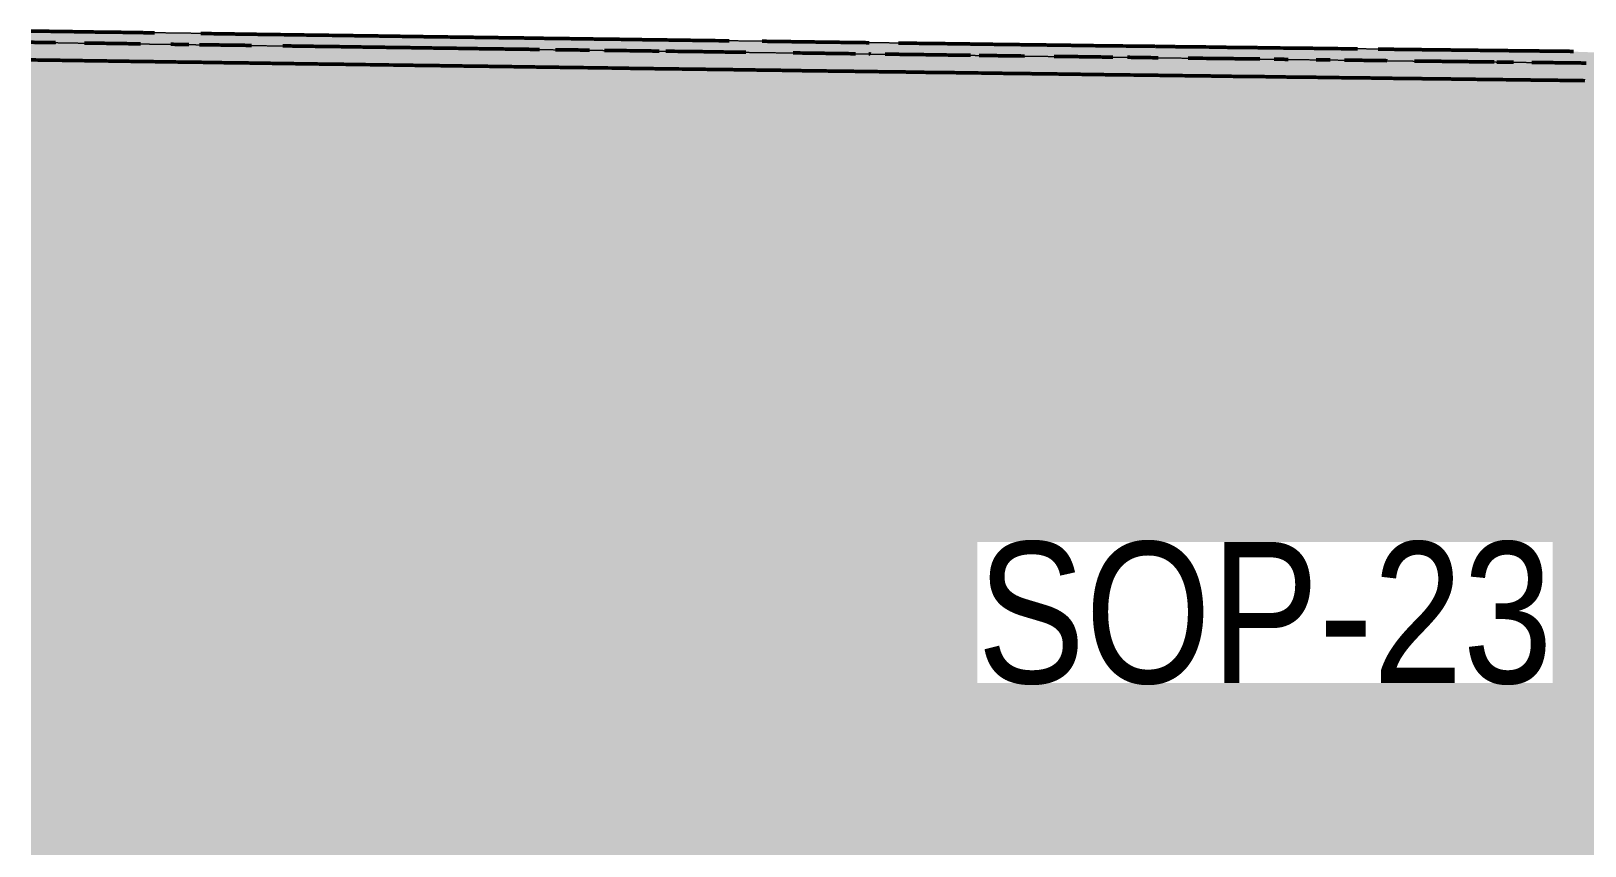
# Model space of a CAD drawing. Header units: metres. Extents: x 0 to 258, y 3 to 25.
# Drawn here: x 117.822 to 119.197, y 22.461 to 23.182 of the extents above; entities that cross this region are included whole.
import ezdxf

# ---------------------------------------------------------------- set-up
doc = ezdxf.new("R2010")
doc.units = ezdxf.units.M
doc.linetypes.add('JacobsDash', pattern=[0.0045, 0.003, -0.0015])
for name, color, linetype, lineweight in [('A-FLOR', 7, 'Continuous', 50), ('A-FLOR-HDLN', 7, 'JacobsDash', 18), ('G-ANNO-TEXT', 7, 'Continuous', 9)]:
    doc.layers.add(name, color=color, linetype=linetype, lineweight=lineweight)
doc.styles.add('Arial Narrow_2', font='ARIALN.TTF', dxfattribs={"height": 0.125})

msp = doc.modelspace()

# ---------------------------------------------------------------- hatches: boundary and pattern name
at = {"layer": 'A-FLOR', "lineweight": 5, "true_color": 0xc0c0c0}
for points in [[(119.575, 23.1494), (119.4556, 23.1541), (119.1784, 23.1641), (118.6473, 23.1706), (117.931, 23.1804), (117.8219, 23.1815), (117.8219, 23.1721), (118.7274, 23.1596), (119.4557, 23.1507), (119.5694, 23.1495)], [(119.6014, 23.1335), (119.5975, 23.1377), (119.5866, 23.1456), (119.5815, 23.1494), (119.1193, 23.1546), (118.3433, 23.1647), (117.8219, 23.1721), (117.8219, 23.1565), (118.761, 23.1436), (119.4557, 23.1351), (119.6003, 23.1335)], [(119.7561, 21.9464), (119.6014, 23.1335), (119.0999, 23.1393), (118.2764, 23.1501), (117.8219, 23.1565), (117.8219, 21.9713), (118.8173, 21.9576), (119.5409, 21.9487), (119.7553, 21.9464)]]:
    msp.add_hatch(color=9, dxfattribs=at).paths.add_polyline_path(points)

# ---------------------------------------------------------------- linework, layer by layer
at = {"layer": 'A-FLOR'}
for points, knots in [([(117.8678, 23.1814), (117.8627, 23.1814), (117.8522, 23.1816), (117.8369, 23.1818), (117.8265, 23.1819), (117.8219, 23.182)], [-0.939912717, -0.939912717, -0.939912717, -0.939912717, -0.939453125, -0.938964844, -0.938589529, -0.938589529, -0.938589529, -0.938589529]), ([(117.8892, 23.181), (117.8877, 23.1811), (117.8836, 23.1811), (117.8767, 23.1812), (117.8711, 23.1813), (117.8681, 23.1813), (117.8678, 23.1814)], [-0.9405588167, -0.9405588167, -0.9405588167, -0.9405588167, -0.9404296875, -0.9401855469, -0.9399414062, -0.9399128798, -0.9399128798, -0.9399128798, -0.9399128798]), ([(117.9108, 23.1807), (117.9104, 23.1807), (117.9073, 23.1808), (117.9012, 23.1809), (117.8945, 23.181), (117.8904, 23.181), (117.8892, 23.181)], [-0.9412049165, -0.9412049165, -0.9412049165, -0.9412049165, -0.9411621094, -0.9409179688, -0.9406738281, -0.9405588299, -0.9405588299, -0.9405588299, -0.9405588299]), ([(117.931, 23.1804), (117.9288, 23.1805), (117.9253, 23.1805), (117.9208, 23.1806), (117.9164, 23.1807), (117.913, 23.1807), (117.9109, 23.1807)], [-0.9418510164, -0.9418510164, -0.9418510164, -0.9418510164, -0.9416503906, -0.9415283203, -0.94140625, -0.9412054064, -0.9412054064, -0.9412054064, -0.9412054064]), ([(117.9895, 23.1796), (117.9859, 23.1797), (117.9803, 23.1797), (117.9742, 23.1798), (117.9722, 23.1799)], [-0.9437893158, -0.9437893158, -0.9437893158, -0.9437893158, -0.943359375, -0.943143216, -0.943143216, -0.943143216, -0.943143216]), ([(118.0231, 23.1791), (118.023, 23.1791), (118.0206, 23.1792), (118.0159, 23.1792), (118.0093, 23.1793), (118.003, 23.1794), (117.9969, 23.1795), (117.9926, 23.1796), (117.99, 23.1796), (117.9896, 23.1796)], [-0.945081515, -0.945081515, -0.945081515, -0.945081515, -0.945068359, -0.944824219, -0.944580078, -0.944335938, -0.944091797, -0.943847656, -0.943789447, -0.943789447, -0.943789447, -0.943789447]), ([(118.0407, 23.1789), (118.037, 23.1789), (118.0312, 23.179), (118.0252, 23.1791), (118.0231, 23.1791)], [-0.9457276153, -0.9457276153, -0.9457276153, -0.9457276153, -0.9453125, -0.9450815716, -0.9450815716, -0.9450815716, -0.9450815716]), ([(118.0578, 23.1786), (118.057, 23.1786), (118.0519, 23.1787), (118.0463, 23.1788), (118.0414, 23.1789), (118.0407, 23.1789)], [-0.946373484, -0.946373484, -0.946373484, -0.946373484, -0.9462890625, -0.9458007812, -0.945728115, -0.945728115, -0.945728115, -0.945728115]), ([(118.0754, 23.1784), (118.0732, 23.1784), (118.0672, 23.1785), (118.0614, 23.1786), (118.0578, 23.1786)], [-0.9470198149, -0.9470198149, -0.9470198149, -0.9470198149, -0.9467773438, -0.9463737151, -0.9463737151, -0.9463737151, -0.9463737151]), ([(118.0943, 23.1781), (118.0902, 23.1782), (118.0838, 23.1783), (118.0777, 23.1784), (118.0754, 23.1784)], [-0.9476659147, -0.9476659147, -0.9476659147, -0.9476659147, -0.947265625, -0.9470202917, -0.9470202917, -0.9470202917, -0.9470202917]), ([(118.1506, 23.1773), (118.1473, 23.1774), (118.1398, 23.1775), (118.1271, 23.1777), (118.1126, 23.1779), (118.1011, 23.178), (118.0952, 23.1781), (118.0943, 23.1781)], [-0.949604013, -0.949604013, -0.949604013, -0.949604013, -0.94921875, -0.948730469, -0.948242188, -0.947753906, -0.947665952, -0.947665952, -0.947665952, -0.947665952]), ([(118.1662, 23.1771), (118.1658, 23.1771), (118.1644, 23.1771), (118.1619, 23.1772), (118.1581, 23.1772), (118.1543, 23.1773), (118.1515, 23.1773), (118.1506, 23.1773)], [-0.950250314, -0.950250314, -0.950250314, -0.950250314, -0.9501953125, -0.9500732422, -0.9499511719, -0.9497070312, -0.9496042142, -0.9496042142, -0.9496042142, -0.9496042142]), ([(118.183, 23.1769), (118.181, 23.1769), (118.1769, 23.177), (118.1714, 23.177), (118.1678, 23.1771), (118.1662, 23.1771)], [-0.9508962526, -0.9508962526, -0.9508962526, -0.9508962526, -0.9506835938, -0.9504394531, -0.9502503694, -0.9502503694, -0.9502503694, -0.9502503694]), ([(118.2009, 23.1766), (118.1975, 23.1767), (118.1917, 23.1768), (118.1857, 23.1768), (118.1832, 23.1769), (118.183, 23.1769)], [-0.9515425136, -0.9515425136, -0.9515425136, -0.9515425136, -0.951171875, -0.9509277344, -0.9508964138, -0.9508964138, -0.9508964138, -0.9508964138]), ([(118.2194, 23.1764), (118.2191, 23.1764), (118.214, 23.1765), (118.2078, 23.1765), (118.2021, 23.1766), (118.201, 23.1766)], [-0.9521886135, -0.9521886135, -0.9521886135, -0.9521886135, -0.9521484375, -0.9516601562, -0.9515426179, -0.9515426179, -0.9515426179, -0.9515426179]), ([(118.2377, 23.1761), (118.2358, 23.1762), (118.2298, 23.1762), (118.2237, 23.1763), (118.2194, 23.1764)], [-0.952834601, -0.952834601, -0.952834601, -0.952834601, -0.9526367188, -0.9521886665, -0.9521886665, -0.9521886665, -0.9521886665]), ([(118.2559, 23.1759), (118.2525, 23.1759), (118.2468, 23.176), (118.2408, 23.1761), (118.2381, 23.1761), (118.2377, 23.1761)], [-0.9534808131, -0.9534808131, -0.9534808131, -0.9534808131, -0.953125, -0.9528808594, -0.9528347133, -0.9528347133, -0.9528347133, -0.9528347133]), ([(118.275, 23.1756), (118.2748, 23.1756), (118.2721, 23.1757), (118.2669, 23.1757), (118.2608, 23.1758), (118.2572, 23.1759), (118.2559, 23.1759)], [-0.9541266919, -0.9541266919, -0.9541266919, -0.9541266919, -0.9541015625, -0.9538574219, -0.9536132812, -0.9534808702, -0.9534808702, -0.9534808702, -0.9534808702]), ([(118.2937, 23.1754), (118.292, 23.1754), (118.2859, 23.1755), (118.2796, 23.1755), (118.275, 23.1756)], [-0.9547730127, -0.9547730127, -0.9547730127, -0.9547730127, -0.9545898438, -0.9541269129, -0.9541269129, -0.9541269129, -0.9541269129]), ([(118.3266, 23.1749), (118.3265, 23.1749), (118.3245, 23.1749), (118.3207, 23.175), (118.3128, 23.1751), (118.3039, 23.1752), (118.2966, 23.1753), (118.2937, 23.1754)], [-0.956065068, -0.956065068, -0.956065068, -0.956065068, -0.956054688, -0.955810547, -0.955566406, -0.955078125, -0.954773581, -0.954773581, -0.954773581, -0.954773581]), ([(118.3424, 23.1747), (118.3409, 23.1747), (118.3374, 23.1748), (118.3321, 23.1748), (118.3284, 23.1749), (118.3266, 23.1749)], [-0.9567112935, -0.9567112935, -0.9567112935, -0.9567112935, -0.9565429688, -0.9562988281, -0.9560652124, -0.9560652124, -0.9560652124, -0.9560652124]), ([(118.3598, 23.1745), (118.3567, 23.1745), (118.3508, 23.1746), (118.3451, 23.1747), (118.3424, 23.1747)], [-0.9573571283, -0.9573571283, -0.9573571283, -0.9573571283, -0.95703125, -0.9567113122, -0.9567113122, -0.9567113122, -0.9567113122]), ([(118.3791, 23.1742), (118.3766, 23.1742), (118.3716, 23.1743), (118.3652, 23.1744), (118.3614, 23.1744), (118.3598, 23.1745)], [-0.9580078125, -0.9580078125, -0.9580078125, -0.9580078125, -0.9577636719, -0.9575195312, -0.957357412, -0.957357412, -0.957357412, -0.957357412]), ([(118.3982, 23.1739), (118.3968, 23.174), (118.3929, 23.174), (118.3866, 23.1741), (118.3816, 23.1742), (118.3791, 23.1742)], [-0.9586496116, -0.9586496116, -0.9586496116, -0.9586496116, -0.9584960938, -0.9582519531, -0.9580078125, -0.9580078125, -0.9580078125, -0.9580078125]), ([(118.4161, 23.1737), (118.4154, 23.1737), (118.4126, 23.1737), (118.4068, 23.1738), (118.4014, 23.1739), (118.3982, 23.1739)], [-0.9592957115, -0.9592957115, -0.9592957115, -0.9592957115, -0.9592285156, -0.958984375, -0.9586499593, -0.9586499593, -0.9586499593, -0.9586499593]), ([(117.8219, 23.1721), (117.8233, 23.1721), (117.8255, 23.172), (117.8278, 23.172), (117.8286, 23.172)], [0.9398243494, 0.9398243494, 0.9398243494, 0.9398243494, 0.9399414062, 0.9400119508, 0.9400119508, 0.9400119508, 0.9400119508]), ([(117.8286, 23.172), (117.8335, 23.1719), (117.8385, 23.1718), (117.8436, 23.1718), (117.8436, 23.1718)], [0.9400120801, 0.9400120801, 0.9400120801, 0.9400120801, 0.9404296875, 0.9404341958, 0.9404341958, 0.9404341958, 0.9404341958]), ([(117.869, 23.1714), (117.8692, 23.1714), (117.8724, 23.1714), (117.8783, 23.1713), (117.8866, 23.1712), (117.8953, 23.171), (117.9042, 23.1709), (117.9119, 23.1708), (117.9167, 23.1707), (117.9186, 23.1707)], [0.941141481, 0.941141481, 0.941141481, 0.941141481, 0.941162109, 0.94140625, 0.941650391, 0.941894531, 0.942138672, 0.942382812, 0.942546611, 0.942546611, 0.942546611, 0.942546611]), ([(117.9455, 23.1703), (117.9458, 23.1703), (117.9465, 23.1703), (117.9471, 23.1703), (117.9475, 23.1703)], [0.94333056432, 0.94333056432, 0.94333056432, 0.94333056432, 0.943359375, 0.94339141333, 0.94339141333, 0.94339141333, 0.94339141333]), ([(117.9749, 23.1699), (117.976, 23.1699), (117.9824, 23.1698), (117.9916, 23.1696), (118, 23.1695), (118.0028, 23.1695)], [0.9442365815, 0.9442365815, 0.9442365815, 0.9442365815, 0.9443359375, 0.9448242188, 0.9450812022, 0.9450812022, 0.9450812022, 0.9450812022]), ([(118.0028, 23.1695), (118.0054, 23.1695), (118.0102, 23.1694), (118.0149, 23.1693), (118.017, 23.1693)], [0.9450814818, 0.9450814818, 0.9450814818, 0.9450814818, 0.9453125, 0.9455037637, 0.9455037637, 0.9455037637, 0.9455037637]), ([(118.0589, 23.1687), (118.059, 23.1687), (118.0645, 23.1686), (118.074, 23.1685), (118.0836, 23.1683), (118.0876, 23.1683)], [0.9467712823, 0.9467712823, 0.9467712823, 0.9467712823, 0.9467773438, 0.947265625, 0.9476161319, 0.9476161319, 0.9476161319, 0.9476161319]), ([(118.0876, 23.1683), (118.0892, 23.1683), (118.0965, 23.1682), (118.1096, 23.168), (118.1265, 23.1677), (118.1384, 23.1676), (118.1447, 23.1675), (118.1457, 23.1675)], [0.947616183, 0.947616183, 0.947616183, 0.947616183, 0.947753906, 0.948242188, 0.948730469, 0.94921875, 0.94930562, 0.94930562, 0.94930562, 0.94930562]), ([(118.1457, 23.1675), (118.1501, 23.1674), (118.1593, 23.1673), (118.1682, 23.1672), (118.173, 23.1671)], [0.9493059832, 0.9493059832, 0.9493059832, 0.9493059832, 0.9497070312, 0.9501508835, 0.9501508835, 0.9501508835, 0.9501508835]), ([(118.173, 23.1671), (118.1734, 23.1671), (118.1791, 23.167), (118.1883, 23.1669), (118.1972, 23.1668), (118.2006, 23.1667)], [0.9501509475, 0.9501509475, 0.9501509475, 0.9501509475, 0.9501953125, 0.9506835938, 0.9509957837, 0.9509957837, 0.9509957837, 0.9509957837]), ([(118.2006, 23.1667), (118.2026, 23.1667), (118.21, 23.1666), (118.2195, 23.1664), (118.2271, 23.1663), (118.2291, 23.1663)], [0.9509959848, 0.9509959848, 0.9509959848, 0.9509959848, 0.951171875, 0.9516601562, 0.9518403513, 0.9518403513, 0.9518403513, 0.9518403513]), ([(118.2291, 23.1663), (118.2326, 23.1663), (118.2416, 23.1661), (118.2559, 23.1659), (118.2666, 23.1658), (118.2719, 23.1657)], [0.951840684, 0.951840684, 0.951840684, 0.951840684, 0.952148438, 0.952636719, 0.953108216, 0.953108216, 0.953108216, 0.953108216]), ([(118.2861, 23.1655), (118.2871, 23.1655), (118.2935, 23.1654), (118.3033, 23.1653), (118.3119, 23.1652), (118.315, 23.1651)], [0.9535304846, 0.9535304846, 0.9535304846, 0.9535304846, 0.9536132812, 0.9541015625, 0.9543753727, 0.9543753727, 0.9543753727, 0.9543753727]), ([(118.3293, 23.1649), (118.3325, 23.1649), (118.3371, 23.1648), (118.3418, 23.1648), (118.3433, 23.1647)], [0.9547979788, 0.9547979788, 0.9547979788, 0.9547979788, 0.955078125, 0.9552200445, 0.9552200445, 0.9552200445, 0.9552200445]), ([(118.3433, 23.1647), (118.3471, 23.1647), (118.3535, 23.1646), (118.3624, 23.1645), (118.3676, 23.1644), (118.3702, 23.1644), (118.3704, 23.1644)], [0.9552202851, 0.9552202851, 0.9552202851, 0.9552202851, 0.9555664062, 0.9558105469, 0.9560546875, 0.9560650485, 0.9560650485, 0.9560650485, 0.9560650485]), ([(118.3838, 23.1642), (118.3843, 23.1642), (118.3889, 23.1641), (118.3934, 23.1641), (118.3974, 23.164)], [0.9564875563, 0.9564875563, 0.9564875563, 0.9564875563, 0.9565429688, 0.9569100346, 0.9569100346, 0.9569100346, 0.9569100346]), ([(118.3975, 23.164), (118.3988, 23.164), (118.4055, 23.1639), (118.4149, 23.1638), (118.423, 23.1637), (118.4257, 23.1636)], [0.9569100857, 0.9569100857, 0.9569100857, 0.9569100857, 0.95703125, 0.9575195312, 0.957754986, 0.957754986, 0.957754986, 0.957754986]), ([(118.4338, 23.1735), (118.4295, 23.1735), (118.4236, 23.1736), (118.4177, 23.1737), (118.4161, 23.1737)], [-0.9599413591, -0.9599413591, -0.9599413591, -0.9599413591, -0.9594726562, -0.9592958466, -0.9592958466, -0.9592958466, -0.9592958466]), ([(118.4257, 23.1636), (118.4258, 23.1636), (118.4287, 23.1636), (118.4344, 23.1635), (118.4428, 23.1634), (118.4495, 23.1633), (118.4534, 23.1632), (118.4546, 23.1632)], [0.9577550409, 0.9577550409, 0.9577550409, 0.9577550409, 0.9577636719, 0.9580078125, 0.9582519531, 0.9584960938, 0.9585998863, 0.9585998863, 0.9585998863, 0.9585998863]), ([(118.4397, 23.1734), (118.4379, 23.1734), (118.436, 23.1734), (118.434, 23.1734), (118.4338, 23.1735)], [-0.9601537414, -0.9601537414, -0.9601537414, -0.9601537414, -0.9599609375, -0.9599418113, -0.9599418113, -0.9599418113, -0.9599418113]), ([(118.4847, 23.1728), (118.4831, 23.1728), (118.4796, 23.1728), (118.4743, 23.1729), (118.4706, 23.173), (118.4689, 23.173)], [-0.9618799432, -0.9618799432, -0.9618799432, -0.9618799432, -0.9616699219, -0.9614257812, -0.9612340529, -0.9612340529, -0.9612340529, -0.9612340529]), ([(118.5168, 23.1723), (118.5142, 23.1724), (118.5095, 23.1724), (118.5029, 23.1725), (118.4968, 23.1726), (118.491, 23.1727), (118.4871, 23.1727), (118.485, 23.1728), (118.4848, 23.1728)], [-0.963172224, -0.963172224, -0.963172224, -0.963172224, -0.962890625, -0.962646484, -0.962402344, -0.962158203, -0.961914062, -0.961880111, -0.961880111, -0.961880111, -0.961880111]), ([(118.4965, 23.1627), (118.4975, 23.1627), (118.5022, 23.1626), (118.5068, 23.1625), (118.5104, 23.1625)], [0.9598667692, 0.9598667692, 0.9598667692, 0.9598667692, 0.9599609375, 0.9602895752, 0.9602895752, 0.9602895752, 0.9602895752]), ([(118.5104, 23.1625), (118.5122, 23.1625), (118.5193, 23.1624), (118.5285, 23.1622), (118.5359, 23.1621), (118.5381, 23.1621)], [0.9602896868, 0.9602896868, 0.9602896868, 0.9602896868, 0.9604492188, 0.9609375, 0.9611343645, 0.9611343645, 0.9611343645, 0.9611343645]), ([(118.5355, 23.1721), (118.5311, 23.1722), (118.5247, 23.1722), (118.5187, 23.1723), (118.5168, 23.1723)], [-0.9638184102, -0.9638184102, -0.9638184102, -0.9638184102, -0.9633789062, -0.9631723104, -0.9631723104, -0.9631723104, -0.9631723104]), ([(118.5551, 23.1718), (118.554, 23.1718), (118.5506, 23.1719), (118.5446, 23.172), (118.539, 23.172), (118.536, 23.1721), (118.5355, 23.1721)], [-0.9644642255, -0.9644642255, -0.9644642255, -0.9644642255, -0.9643554688, -0.9641113281, -0.9638671875, -0.9638187, -0.9638187, -0.9638187, -0.9638187]), ([(118.5381, 23.1621), (118.5412, 23.1621), (118.5457, 23.162), (118.5502, 23.1619), (118.5516, 23.1619)], [0.9611345871, 0.9611345871, 0.9611345871, 0.9611345871, 0.9614257812, 0.9615571587, 0.9615571587, 0.9615571587, 0.9615571587]), ([(118.5635, 23.1717), (118.562, 23.1717), (118.5592, 23.1718), (118.5564, 23.1718), (118.5551, 23.1718)], [-0.9647611239, -0.9647611239, -0.9647611239, -0.9647611239, -0.9645996094, -0.96446451, -0.96446451, -0.96446451, -0.96446451]), ([(118.6055, 23.1712), (118.6048, 23.1712), (118.5999, 23.1712), (118.5946, 23.1713), (118.59, 23.1714), (118.5895, 23.1714)], [-0.9664028095, -0.9664028095, -0.9664028095, -0.9664028095, -0.9663085938, -0.9658203125, -0.9657567338, -0.9657567338, -0.9657567338, -0.9657567338]), ([(118.5912, 23.1614), (118.5919, 23.1614), (118.5978, 23.1613), (118.607, 23.1612), (118.6156, 23.1611), (118.6188, 23.161)], [0.9628243877, 0.9628243877, 0.9628243877, 0.9628243877, 0.962890625, 0.9633789062, 0.9636692879, 0.9636692879, 0.9636692879, 0.9636692879]), ([(118.6221, 23.171), (118.6199, 23.171), (118.6143, 23.1711), (118.6089, 23.1711), (118.6056, 23.1712)], [-0.9670489093, -0.9670489093, -0.9670489093, -0.9670489093, -0.966796875, -0.966403036, -0.966403036, -0.966403036, -0.966403036]), ([(118.6188, 23.161), (118.621, 23.161), (118.626, 23.1609), (118.6338, 23.1608), (118.6411, 23.1607), (118.6455, 23.1607), (118.6473, 23.1607)], [0.9636694956, 0.9636694956, 0.9636694956, 0.9636694956, 0.9638671875, 0.9641113281, 0.9643554688, 0.9645141786, 0.9645141786, 0.9645141786, 0.9645141786]), ([(118.6382, 23.1707), (118.6349, 23.1708), (118.6296, 23.1709), (118.6241, 23.1709), (118.6221, 23.171)], [-0.9676945039, -0.9676945039, -0.9676945039, -0.9676945039, -0.9672851562, -0.9670491738, -0.9670491738, -0.9670491738, -0.9670491738]), ([(118.6535, 23.1705), (118.6529, 23.1706), (118.6483, 23.1706), (118.6433, 23.1707), (118.6388, 23.1707), (118.6382, 23.1707)], [-0.9683411089, -0.9683411089, -0.9683411089, -0.9683411089, -0.9682617188, -0.9677734375, -0.9676950091, -0.9676950091, -0.9676950091, -0.9676950091]), ([(118.6696, 23.1703), (118.6676, 23.1704), (118.6621, 23.1704), (118.6568, 23.1705), (118.6535, 23.1705)], [-0.9689870587, -0.9689870587, -0.9689870587, -0.9689870587, -0.96875, -0.9683412984, -0.9683412984, -0.9683412984, -0.9683412984]), ([(118.661, 23.1605), (118.6653, 23.1604), (118.6697, 23.1604), (118.6742, 23.1603), (118.6745, 23.1603)], [0.964936356, 0.964936356, 0.964936356, 0.964936356, 0.9653320312, 0.9653590661, 0.9653590661, 0.9653590661, 0.9653590661]), ([(118.7054, 23.1699), (118.7048, 23.1699), (118.7019, 23.1699), (118.6965, 23.17), (118.6872, 23.1701), (118.6782, 23.1702), (118.6718, 23.1703), (118.6696, 23.1703)], [-0.97027935, -0.97027935, -0.97027935, -0.97027935, -0.970214844, -0.969970703, -0.969726562, -0.969238281, -0.968987209, -0.968987209, -0.968987209, -0.968987209]), ([(118.6745, 23.1603), (118.6794, 23.1602), (118.6882, 23.1601), (118.697, 23.16), (118.701, 23.1599)], [0.9653590885, 0.9653590885, 0.9653590885, 0.9653590885, 0.9658203125, 0.9662039888, 0.9662039888, 0.9662039888, 0.9662039888]), ([(118.723, 23.1696), (118.721, 23.1697), (118.7153, 23.1697), (118.7094, 23.1698), (118.7054, 23.1699)], [-0.970925366, -0.970925366, -0.970925366, -0.970925366, -0.970703125, -0.9702794084, -0.9702794084, -0.9702794084, -0.9702794084]), ([(118.7392, 23.1694), (118.7361, 23.1695), (118.7308, 23.1695), (118.7253, 23.1696), (118.723, 23.1696)], [-0.9715714563, -0.9715714563, -0.9715714563, -0.9715714563, -0.9711914062, -0.9709255082, -0.9709255082, -0.9709255082, -0.9709255082]), ([(118.754, 23.1692), (118.7537, 23.1693), (118.7514, 23.1693), (118.7474, 23.1693), (118.7428, 23.1694), (118.74, 23.1694), (118.7392, 23.1694)], [-0.9722176731, -0.9722176731, -0.9722176731, -0.9722176731, -0.9721679688, -0.9719238281, -0.9716796875, -0.971571608, -0.971571608, -0.971571608, -0.971571608]), ([(118.7853, 23.1689), (118.7823, 23.1689), (118.7774, 23.169), (118.7703, 23.169), (118.7628, 23.1691), (118.7574, 23.1692), (118.754, 23.1692)], [-0.973509907, -0.973509907, -0.973509907, -0.973509907, -0.973144531, -0.972900391, -0.97265625, -0.972217708, -0.972217708, -0.972217708, -0.972217708]), ([(118.8008, 23.1687), (118.8006, 23.1687), (118.7964, 23.1687), (118.7912, 23.1688), (118.7863, 23.1688), (118.7853, 23.1689)], [-0.9741560073, -0.9741560073, -0.9741560073, -0.9741560073, -0.9741210938, -0.9736328125, -0.9735099349, -0.9735099349, -0.9735099349, -0.9735099349]), ([(118.8164, 23.1685), (118.8148, 23.1685), (118.8096, 23.1685), (118.8045, 23.1686), (118.8009, 23.1687)], [-0.9748021071, -0.9748021071, -0.9748021071, -0.9748021071, -0.974609375, -0.974156519, -0.974156519, -0.974156519, -0.974156519]), ([(118.8324, 23.1683), (118.8294, 23.1683), (118.8244, 23.1684), (118.8192, 23.1684), (118.8168, 23.1685), (118.8164, 23.1685)], [-0.9754482069, -0.9754482069, -0.9754482069, -0.9754482069, -0.9750976562, -0.9748535156, -0.9748021845, -0.9748021845, -0.9748021845, -0.9748021845]), ([(118.8494, 23.168), (118.8492, 23.168), (118.8469, 23.1681), (118.8423, 23.1681), (118.8368, 23.1682), (118.8335, 23.1682), (118.8324, 23.1683)], [-0.9760943067, -0.9760943067, -0.9760943067, -0.9760943067, -0.9760742188, -0.9758300781, -0.9755859375, -0.9754484654, -0.9754484654, -0.9754484654, -0.9754484654]), ([(118.8811, 23.1676), (118.8786, 23.1677), (118.8723, 23.1678), (118.8636, 23.1679), (118.8555, 23.168), (118.8514, 23.168), (118.8494, 23.168)], [-0.977386506, -0.977386506, -0.977386506, -0.977386506, -0.977050781, -0.9765625, -0.976318359, -0.976094364, -0.976094364, -0.976094364, -0.976094364]), ([(118.8948, 23.1675), (118.8932, 23.1675), (118.8898, 23.1675), (118.8852, 23.1676), (118.8823, 23.1676), (118.8812, 23.1676)], [-0.9780273438, -0.9780273438, -0.9780273438, -0.9780273438, -0.9777832031, -0.9775390625, -0.9773872797, -0.9773872797, -0.9773872797, -0.9773872797]), ([(118.9088, 23.1673), (118.9076, 23.1673), (118.9046, 23.1674), (118.8999, 23.1674), (118.8965, 23.1675), (118.8948, 23.1675)], [-0.978678706, -0.978678706, -0.978678706, -0.978678706, -0.978515625, -0.9782714844, -0.9780273438, -0.9780273438, -0.9780273438, -0.9780273438]), ([(118.9236, 23.1671), (118.9211, 23.1672), (118.9161, 23.1672), (118.9112, 23.1673), (118.9088, 23.1673)], [-0.9793244115, -0.9793244115, -0.9793244115, -0.9793244115, -0.9790039062, -0.9786790828, -0.9786790828, -0.9786790828, -0.9786790828]), ([(118.9388, 23.1669), (118.935, 23.167), (118.9299, 23.167), (118.9249, 23.1671), (118.9236, 23.1671)], [-0.9799709056, -0.9799709056, -0.9799709056, -0.9799709056, -0.9794921875, -0.9793248058, -0.9793248058, -0.9793248058, -0.9793248058]), ([(118.9539, 23.1668), (118.9528, 23.1668), (118.9479, 23.1668), (118.9428, 23.1669), (118.9389, 23.1669), (118.9388, 23.1669)], [-0.9806165981, -0.9806165981, -0.9806165981, -0.9806165981, -0.98046875, -0.9799804688, -0.9799711443, -0.9799711443, -0.9799711443, -0.9799711443]), ([(118.9688, 23.1666), (118.9683, 23.1666), (118.9659, 23.1666), (118.961, 23.1667), (118.9566, 23.1667), (118.954, 23.1668)], [-0.9812631053, -0.9812631053, -0.9812631053, -0.9812631053, -0.9812011719, -0.9809570312, -0.9806170055, -0.9806170055, -0.9806170055, -0.9806170055]), ([(118.9842, 23.1664), (118.9804, 23.1664), (118.9752, 23.1665), (118.9702, 23.1666), (118.9688, 23.1666)], [-0.9819091281, -0.9819091281, -0.9819091281, -0.9819091281, -0.9814453125, -0.9812633789, -0.9812633789, -0.9812633789, -0.9812633789]), ([(118.9958, 23.1662), (118.9941, 23.1663), (118.9905, 23.1663), (118.9866, 23.1664), (118.9844, 23.1664), (118.9842, 23.1664)], [-0.9823905477, -0.9823905477, -0.9823905477, -0.9823905477, -0.9821777344, -0.9819335938, -0.9819092051, -0.9819092051, -0.9819092051, -0.9819092051]), ([(119.027, 23.1659), (119.0242, 23.1659), (119.0199, 23.166), (119.0154, 23.166), (119.0141, 23.166)], [-0.9838475045, -0.9838475045, -0.9838475045, -0.9838475045, -0.9833984375, -0.9832017648, -0.9832017648, -0.9832017648, -0.9832017648]), ([(119.0391, 23.1657), (119.0383, 23.1657), (119.036, 23.1658), (119.0322, 23.1658), (119.029, 23.1658), (119.0272, 23.1659), (119.027, 23.1659)], [-0.9844928639, -0.9844928639, -0.9844928639, -0.9844928639, -0.984375, -0.9841308594, -0.9838867188, -0.9838479487, -0.9838479487, -0.9838479487, -0.9838479487]), ([(119.0523, 23.1656), (119.0503, 23.1656), (119.0467, 23.1656), (119.0423, 23.1657), (119.0399, 23.1657), (119.0391, 23.1657)], [-0.9851396652, -0.9851396652, -0.9851396652, -0.9851396652, -0.9848632812, -0.9846191406, -0.9844936044, -0.9844936044, -0.9844936044, -0.9844936044]), ([(119.0667, 23.1654), (119.0633, 23.1654), (119.0585, 23.1655), (119.0538, 23.1655), (119.0523, 23.1656)], [-0.9857857427, -0.9857857427, -0.9857857427, -0.9857857427, -0.9853515625, -0.9851397042, -0.9851397042, -0.9851397042, -0.9851397042]), ([(119.0817, 23.1652), (119.0809, 23.1652), (119.0783, 23.1653), (119.0737, 23.1653), (119.0694, 23.1654), (119.0671, 23.1654), (119.0667, 23.1654)], [-0.9864318866, -0.9864318866, -0.9864318866, -0.9864318866, -0.986328125, -0.9860839844, -0.9858398438, -0.985785804, -0.985785804, -0.985785804, -0.985785804]), ([(119.0956, 23.1651), (119.0938, 23.1651), (119.0893, 23.1651), (119.0845, 23.1652), (119.0817, 23.1652)], [-0.9870775739, -0.9870775739, -0.9870775739, -0.9870775739, -0.9868164062, -0.9864319038, -0.9864319038, -0.9864319038, -0.9864319038]), ([(119.109, 23.1649), (119.1061, 23.1649), (119.1016, 23.165), (119.0971, 23.165), (119.0956, 23.1651)], [-0.9877241035, -0.9877241035, -0.9877241035, -0.9877241035, -0.9873046875, -0.9870780036, -0.9870780036, -0.9870780036, -0.9870780036]), ([(119.1224, 23.1647), (119.1217, 23.1648), (119.1173, 23.1648), (119.1129, 23.1649), (119.109, 23.1649)], [-0.9883702033, -0.9883702033, -0.9883702033, -0.9883702033, -0.98828125, -0.9877244248, -0.9877244248, -0.9877244248, -0.9877244248]), ([(119.1354, 23.1646), (119.1338, 23.1646), (119.1295, 23.1647), (119.1251, 23.1647), (119.1224, 23.1647)], [-0.9890163031, -0.9890163031, -0.9890163031, -0.9890163031, -0.9887695312, -0.9883703305, -0.9883703305, -0.9883703305, -0.9883703305]), ([(119.1476, 23.1645), (119.1452, 23.1645), (119.1412, 23.1645), (119.137, 23.1646), (119.1354, 23.1646)], [-0.9896623181, -0.9896623181, -0.9896623181, -0.9896623181, -0.9892578125, -0.9890166694, -0.9890166694, -0.9890166694, -0.9890166694]), ([(119.1586, 23.1643), (119.1582, 23.1643), (119.1564, 23.1644), (119.1532, 23.1644), (119.15, 23.1644), (119.1481, 23.1645), (119.1476, 23.1645)], [-0.9903085027, -0.9903085027, -0.9903085027, -0.9903085027, -0.990234375, -0.9899902344, -0.9897460938, -0.9896624029, -0.9896624029, -0.9896624029, -0.9896624029]), ([(119.1833, 23.1641), (119.1806, 23.1641), (119.1747, 23.1641), (119.1665, 23.1642), (119.161, 23.1643), (119.1586, 23.1643)], [-0.991600702, -0.991600702, -0.991600702, -0.991600702, -0.991210938, -0.990722656, -0.990308861, -0.990308861, -0.990308861, -0.990308861]), ([(119.1871, 23.164), (119.1865, 23.164), (119.1852, 23.164), (119.184, 23.164), (119.1833, 23.1641)], [-0.9917800257, -0.9917800257, -0.9917800257, -0.9917800257, -0.9916992188, -0.9916013644, -0.9916013644, -0.9916013644, -0.9916013644]), ([(117.8327, 23.1563), (117.8296, 23.1564), (117.826, 23.1564), (117.8224, 23.1565), (117.8219, 23.1565)], [-0.9402031736, -0.9402031736, -0.9402031736, -0.9402031736, -0.9399414062, -0.9399002107, -0.9399002107, -0.9399002107, -0.9399002107]), ([(117.8639, 23.1559), (117.8621, 23.1559), (117.8573, 23.156), (117.8496, 23.1561), (117.841, 23.1562), (117.8354, 23.1563), (117.8327, 23.1563)], [-0.9410697943, -0.9410697943, -0.9410697943, -0.9410697943, -0.9409179688, -0.9406738281, -0.9404296875, -0.9402033405, -0.9402033405, -0.9402033405, -0.9402033405]), ([(117.8944, 23.1555), (117.8939, 23.1555), (117.8905, 23.1555), (117.8842, 23.1556), (117.8758, 23.1557), (117.869, 23.1558), (117.865, 23.1559), (117.8639, 23.1559)], [-0.9419362514, -0.9419362514, -0.9419362514, -0.9419362514, -0.9418945312, -0.9416503906, -0.94140625, -0.9411621094, -0.9410701174, -0.9410701174, -0.9410701174, -0.9410701174]), ([(117.9253, 23.155), (117.9233, 23.155), (117.9184, 23.1551), (117.9106, 23.1552), (117.9023, 23.1553), (117.8969, 23.1554), (117.8944, 23.1555)], [-0.9428030356, -0.9428030356, -0.9428030356, -0.9428030356, -0.9426269531, -0.9423828125, -0.9421386719, -0.9419364149, -0.9419364149, -0.9419364149, -0.9419364149]), ([(117.9547, 23.1546), (117.9513, 23.1546), (117.9424, 23.1548), (117.9326, 23.1549), (117.9261, 23.155), (117.9253, 23.155)], [-0.9436695339, -0.9436695339, -0.9436695339, -0.9436695339, -0.943359375, -0.9428710938, -0.9428032937, -0.9428032937, -0.9428032937, -0.9428032937]), ([(117.9831, 23.1542), (117.9809, 23.1542), (117.976, 23.1543), (117.9685, 23.1544), (117.9613, 23.1545), (117.9567, 23.1546), (117.9547, 23.1546)], [-0.9445362244, -0.9445362244, -0.9445362244, -0.9445362244, -0.9443359375, -0.9440917969, -0.9438476562, -0.9436696563, -0.9436696563, -0.9436696563, -0.9436696563]), ([(118.0123, 23.1538), (118.0113, 23.1538), (118.0048, 23.1539), (117.995, 23.154), (117.9863, 23.1541), (117.9831, 23.1542)], [-0.9454028976, -0.9454028976, -0.9454028976, -0.9454028976, -0.9453125, -0.9448242188, -0.9445362769, -0.9445362769, -0.9445362769, -0.9445362769]), ([(118.0413, 23.1534), (118.0361, 23.1534), (118.0265, 23.1536), (118.0168, 23.1537), (118.0123, 23.1538)], [-0.9462695183, -0.9462695183, -0.9462695183, -0.9462695183, -0.9458007812, -0.9454031334, -0.9454031334, -0.9454031334, -0.9454031334]), ([(118.0705, 23.1529), (118.0664, 23.153), (118.0569, 23.1531), (118.0472, 23.1533), (118.0415, 23.1534), (118.0413, 23.1534)], [-0.947136139, -0.947136139, -0.947136139, -0.947136139, -0.9467773438, -0.9462890625, -0.9462696181, -0.9462696181, -0.9462696181, -0.9462696181]), ([(118.1007, 23.1525), (118.0978, 23.1526), (118.0891, 23.1527), (118.079, 23.1528), (118.072, 23.1529), (118.0705, 23.1529)], [-0.948002653, -0.948002653, -0.948002653, -0.948002653, -0.9477539062, -0.947265625, -0.9471362628, -0.9471362628, -0.9471362628, -0.9471362628]), ([(118.1598, 23.1517), (118.1595, 23.1517), (118.1539, 23.1518), (118.1374, 23.152), (118.1179, 23.1523), (118.1035, 23.1525), (118.1007, 23.1525)], [-0.949736001, -0.949736001, -0.949736001, -0.949736001, -0.949707031, -0.94921875, -0.948242188, -0.94800276, -0.94800276, -0.94800276, -0.94800276]), ([(118.1881, 23.1513), (118.1836, 23.1514), (118.1741, 23.1515), (118.1648, 23.1516), (118.1598, 23.1517)], [-0.9506022606, -0.9506022606, -0.9506022606, -0.9506022606, -0.9501953125, -0.9497360415, -0.9497360415, -0.9497360415, -0.9497360415]), ([(118.2174, 23.1509), (118.214, 23.1509), (118.2051, 23.1511), (118.1953, 23.1512), (118.189, 23.1513), (118.1881, 23.1513)], [-0.9514690694, -0.9514690694, -0.9514690694, -0.9514690694, -0.951171875, -0.9506835938, -0.9506026217, -0.9506026217, -0.9506026217, -0.9506026217]), ([(118.247, 23.1505), (118.2448, 23.1505), (118.2371, 23.1506), (118.2272, 23.1508), (118.2195, 23.1509), (118.2174, 23.1509)], [-0.9523355695, -0.9523355695, -0.9523355695, -0.9523355695, -0.9521484375, -0.9516601562, -0.9514692423, -0.9514692423, -0.9514692423, -0.9514692423]), ([(118.2764, 23.1501), (118.2755, 23.1501), (118.2691, 23.1502), (118.2594, 23.1503), (118.2504, 23.1504), (118.247, 23.1505)], [-0.9532021411, -0.9532021411, -0.9532021411, -0.9532021411, -0.953125, -0.9526367188, -0.952335863, -0.952335863, -0.952335863, -0.952335863]), ([(118.3062, 23.1497), (118.3009, 23.1497), (118.2909, 23.1499), (118.281, 23.15), (118.2764, 23.1501)], [-0.9540691043, -0.9540691043, -0.9540691043, -0.9540691043, -0.9536132812, -0.9532024837, -0.9532024837, -0.9532024837, -0.9532024837]), ([(118.3358, 23.1493), (118.3264, 23.1494), (118.3166, 23.1495), (118.3066, 23.1497), (118.3062, 23.1497)], [-0.9549356246, -0.9549356246, -0.9549356246, -0.9549356246, -0.9541015625, -0.9540693387, -0.9540693387, -0.9540693387, -0.9540693387]), ([(118.3643, 23.1489), (118.3618, 23.1489), (118.354, 23.149), (118.3444, 23.1491), (118.3374, 23.1492), (118.3358, 23.1493)], [-0.9558023457, -0.9558023457, -0.9558023457, -0.9558023457, -0.9555664062, -0.955078125, -0.954935725, -0.954935725, -0.954935725, -0.954935725]), ([(118.3922, 23.1485), (118.3908, 23.1485), (118.3841, 23.1486), (118.3749, 23.1487), (118.3671, 23.1488), (118.3644, 23.1489), (118.3643, 23.1489)], [-0.9566686088, -0.9566686088, -0.9566686088, -0.9566686088, -0.9565429688, -0.9560546875, -0.9558105469, -0.9558025454, -0.9558025454, -0.9558025454, -0.9558025454]), ([(118.4212, 23.1481), (118.421, 23.1481), (118.4153, 23.1482), (118.4055, 23.1483), (118.3962, 23.1484), (118.3922, 23.1485)], [-0.957535587, -0.957535587, -0.957535587, -0.957535587, -0.9575195312, -0.95703125, -0.9566689664, -0.9566689664, -0.9566689664, -0.9566689664]), ([(118.451, 23.1477), (118.4465, 23.1478), (118.4392, 23.1479), (118.4291, 23.148), (118.4238, 23.1481), (118.4212, 23.1481)], [-0.9584022077, -0.9584022077, -0.9584022077, -0.9584022077, -0.9580078125, -0.9577636719, -0.9575357961, -0.9575357961, -0.9575357961, -0.9575357961]), ([(118.4801, 23.1473), (118.477, 23.1473), (118.4684, 23.1475), (118.4587, 23.1476), (118.4521, 23.1477), (118.451, 23.1477)], [-0.9592684877, -0.9592684877, -0.9592684877, -0.9592684877, -0.958984375, -0.9584960938, -0.9584025942, -0.9584025942, -0.9584025942, -0.9584025942]), ([(118.509, 23.1469), (118.5071, 23.1469), (118.4997, 23.147), (118.4901, 23.1472), (118.4824, 23.1473), (118.4801, 23.1473)], [-0.9601354491, -0.9601354491, -0.9601354491, -0.9601354491, -0.9599609375, -0.9594726562, -0.9592688284, -0.9592688284, -0.9592688284, -0.9592688284]), ([(118.5377, 23.1465), (118.537, 23.1465), (118.5309, 23.1466), (118.5214, 23.1467), (118.5125, 23.1469), (118.509, 23.1469)], [-0.9610020697, -0.9610020697, -0.9610020697, -0.9610020697, -0.9609375, -0.9604492188, -0.9601354664, -0.9601354664, -0.9601354664, -0.9601354664]), ([(118.593, 23.1458), (118.5894, 23.1458), (118.5832, 23.1459), (118.5746, 23.146), (118.5645, 23.1462), (118.5523, 23.1463), (118.5424, 23.1465), (118.5377, 23.1465)], [-0.962735025, -0.962735025, -0.962735025, -0.962735025, -0.962402344, -0.962158203, -0.961914062, -0.961425781, -0.96100246, -0.96100246, -0.96100246, -0.96100246]), ([(118.7274, 23.1596), (118.7299, 23.1596), (118.7375, 23.1595), (118.7461, 23.1594), (118.7523, 23.1593), (118.7535, 23.1593)], [0.9670488891, 0.9670488891, 0.9670488891, 0.9670488891, 0.9672851562, 0.9677734375, 0.9678934718, 0.9678934718, 0.9678934718, 0.9678934718]), ([(118.7535, 23.1593), (118.7572, 23.1592), (118.7657, 23.1591), (118.7744, 23.159), (118.7793, 23.1589)], [0.9678937893, 0.9678937893, 0.9678937893, 0.9678937893, 0.9682617188, 0.9687386896, 0.9687386896, 0.9687386896, 0.9687386896]), ([(118.8057, 23.1586), (118.8072, 23.1586), (118.8117, 23.1585), (118.8163, 23.1584), (118.8193, 23.1584)], [0.9695835899, 0.9695835899, 0.9695835899, 0.9695835899, 0.9697265625, 0.9700062949, 0.9700062949, 0.9700062949, 0.9700062949]), ([(118.8461, 23.1581), (118.8496, 23.158), (118.854, 23.158), (118.8583, 23.1579), (118.8591, 23.1579)], [0.9708506142, 0.9708506142, 0.9708506142, 0.9708506142, 0.9711914062, 0.9712733905, 0.9712733905, 0.9712733905, 0.9712733905]), ([(118.8591, 23.1579), (118.8632, 23.1578), (118.8717, 23.1577), (118.88, 23.1576), (118.8842, 23.1576)], [0.9712738161, 0.9712738161, 0.9712738161, 0.9712738161, 0.9716796875, 0.9721182589, 0.9721182589, 0.9721182589, 0.9721182589]), ([(118.8842, 23.1576), (118.8847, 23.1576), (118.89, 23.1575), (118.8983, 23.1574), (118.9062, 23.1573), (118.9093, 23.1573)], [0.9721182907, 0.9721182907, 0.9721182907, 0.9721182907, 0.9721679688, 0.97265625, 0.9729630974, 0.9729630974, 0.9729630974, 0.9729630974]), ([(118.922, 23.1571), (118.9244, 23.1571), (118.9286, 23.157), (118.9328, 23.157), (118.9345, 23.1569)], [0.9733859009, 0.9733859009, 0.9733859009, 0.9733859009, 0.9736328125, 0.9738080913, 0.9738080913, 0.9738080913, 0.9738080913]), ([(118.9843, 23.1563), (118.9852, 23.1563), (118.9885, 23.1563), (118.9943, 23.1562), (119.0019, 23.1561), (119.0071, 23.156), (119.0098, 23.156)], [0.9754978919, 0.9754978919, 0.9754978919, 0.9754978919, 0.9755859375, 0.9758300781, 0.9760742188, 0.9763427921, 0.9763427921, 0.9763427921, 0.9763427921]), ([(119.0098, 23.156), (119.0119, 23.156), (119.0161, 23.1559), (119.0203, 23.1559), (119.0222, 23.1558)], [0.9763428426, 0.9763428426, 0.9763428426, 0.9763428426, 0.9765625, 0.9767651669, 0.9767651669, 0.9767651669, 0.9767651669]), ([(119.0463, 23.1555), (119.0479, 23.1555), (119.0518, 23.1555), (119.06, 23.1554), (119.07, 23.1552), (119.0778, 23.1551), (119.0812, 23.1551)], [0.977610015, 0.977610015, 0.977610015, 0.977610015, 0.977783203, 0.978027344, 0.978515625, 0.978877493, 0.978877493, 0.978877493, 0.978877493]), ([(119.0812, 23.1551), (119.0824, 23.1551), (119.0881, 23.155), (119.096, 23.1549), (119.1027, 23.1548), (119.1049, 23.1548)], [0.9788775346, 0.9788775346, 0.9788775346, 0.9788775346, 0.9790039062, 0.9794921875, 0.9797223933, 0.9797223933, 0.9797223933, 0.9797223933]), ([(119.1049, 23.1548), (119.1073, 23.1548), (119.1113, 23.1547), (119.1152, 23.1547), (119.1167, 23.1547)], [0.9797226983, 0.9797226983, 0.9797226983, 0.9797226983, 0.9799804688, 0.9801444895, 0.9801444895, 0.9801444895, 0.9801444895]), ([(119.1193, 23.1546), (119.1215, 23.1546), (119.1246, 23.1546), (119.1276, 23.1545), (119.1285, 23.1545)], [0.980236234, 0.980236234, 0.980236234, 0.980236234, 0.98046875, 0.9805672936, 0.9805672936, 0.9805672936, 0.9805672936]), ([(119.1502, 23.1543), (119.151, 23.1542), (119.1564, 23.1542), (119.1648, 23.1541), (119.1724, 23.154), (119.1753, 23.154)], [0.9813520635, 0.9813520635, 0.9813520635, 0.9813520635, 0.9814453125, 0.9819335938, 0.9822570941, 0.9822570941, 0.9822570941, 0.9822570941]), ([(119.1753, 23.154), (119.1769, 23.1539), (119.1829, 23.1539), (119.1905, 23.1538), (119.1966, 23.1537), (119.1983, 23.1537)], [0.9822571729, 0.9822571729, 0.9822571729, 0.9822571729, 0.982421875, 0.9829101562, 0.9831019944, 0.9831019944, 0.9831019944, 0.9831019944]), ([(118.6215, 23.1454), (118.619, 23.1454), (118.6111, 23.1455), (118.6016, 23.1457), (118.5946, 23.1458), (118.593, 23.1458)], [-0.9636019298, -0.9636019298, -0.9636019298, -0.9636019298, -0.9633789062, -0.962890625, -0.9627353111, -0.9627353111, -0.9627353111, -0.9627353111]), ([(118.6508, 23.145), (118.6496, 23.145), (118.6456, 23.1451), (118.6388, 23.1452), (118.6302, 23.1453), (118.6245, 23.1454), (118.6215, 23.1454)], [-0.9644685524, -0.9644685524, -0.9644685524, -0.9644685524, -0.9643554688, -0.9641113281, -0.9638671875, -0.9636019317, -0.9636019317, -0.9636019317, -0.9636019317]), ([(118.679, 23.1446), (118.6738, 23.1447), (118.6645, 23.1448), (118.655, 23.145), (118.6508, 23.145)], [-0.9653320312, -0.9653320312, -0.9653320312, -0.9653320312, -0.96484375, -0.9644688553, -0.9644688553, -0.9644688553, -0.9644688553]), ([(118.7065, 23.1443), (118.7025, 23.1443), (118.6934, 23.1445), (118.6842, 23.1446), (118.679, 23.1446)], [-0.9662017938, -0.9662017938, -0.9662017938, -0.9662017938, -0.9658203125, -0.9653320312, -0.9653320312, -0.9653320312, -0.9653320312]), ([(118.734, 23.1439), (118.7311, 23.144), (118.7231, 23.1441), (118.7139, 23.1442), (118.7077, 23.1443), (118.7065, 23.1443)], [-0.9670683868, -0.9670683868, -0.9670683868, -0.9670683868, -0.966796875, -0.9663085938, -0.9662018032, -0.9662018032, -0.9662018032, -0.9662018032]), ([(118.761, 23.1436), (118.7594, 23.1436), (118.7527, 23.1437), (118.7437, 23.1438), (118.7363, 23.1439), (118.734, 23.1439)], [-0.967934796, -0.967934796, -0.967934796, -0.967934796, -0.9677734375, -0.9672851562, -0.9670684144, -0.9670684144, -0.9670684144, -0.9670684144]), ([(118.7878, 23.1432), (118.7873, 23.1432), (118.7816, 23.1433), (118.7727, 23.1434), (118.7644, 23.1435), (118.761, 23.1436)], [-0.9688016558, -0.9688016558, -0.9688016558, -0.9688016558, -0.96875, -0.9682617188, -0.9679350351, -0.9679350351, -0.9679350351, -0.9679350351]), ([(118.8432, 23.1425), (118.8398, 23.1426), (118.8312, 23.1427), (118.8217, 23.1428), (118.8159, 23.1429), (118.8152, 23.1429)], [-0.9705347011, -0.9705347011, -0.9705347011, -0.9705347011, -0.9702148438, -0.9697265625, -0.9696682765, -0.9696682765, -0.9696682765, -0.9696682765]), ([(118.8702, 23.1422), (118.8681, 23.1422), (118.8609, 23.1423), (118.8519, 23.1424), (118.845, 23.1425), (118.8432, 23.1425)], [-0.9714015178, -0.9714015178, -0.9714015178, -0.9714015178, -0.9711914062, -0.970703125, -0.9705348971, -0.9705348971, -0.9705348971, -0.9705348971]), ([(118.8962, 23.1418), (118.8952, 23.1418), (118.8894, 23.1419), (118.8808, 23.142), (118.8731, 23.1421), (118.8703, 23.1422)], [-0.9722681283, -0.9722681283, -0.9722681283, -0.9722681283, -0.9721679688, -0.9716796875, -0.9714017983, -0.9714017983, -0.9714017983, -0.9714017983]), ([(118.9223, 23.1415), (118.9175, 23.1416), (118.9087, 23.1417), (118.9001, 23.1418), (118.8962, 23.1418)], [-0.973134674, -0.973134674, -0.973134674, -0.973134674, -0.97265625, -0.9722681385, -0.9722681385, -0.9722681385, -0.9722681385]), ([(118.9483, 23.1412), (118.9446, 23.1412), (118.9361, 23.1413), (118.9274, 23.1414), (118.9224, 23.1415), (118.9223, 23.1415)], [-0.9740013798, -0.9740013798, -0.9740013798, -0.9740013798, -0.9736328125, -0.9731445312, -0.9731347591, -0.9731347591, -0.9731347591, -0.9731347591]), ([(118.9741, 23.1408), (118.9715, 23.1409), (118.9641, 23.141), (118.9555, 23.1411), (118.9495, 23.1412), (118.9483, 23.1412)], [-0.9748679334, -0.9748679334, -0.9748679334, -0.9748679334, -0.974609375, -0.9741210938, -0.9740017082, -0.9740017082, -0.9740017082, -0.9740017082]), ([(119, 23.1405), (118.9985, 23.1405), (118.9898, 23.1406), (118.9812, 23.1408), (118.9741, 23.1408)], [-0.9757346212, -0.9757346212, -0.9757346212, -0.9757346212, -0.9755859375, -0.9748680005, -0.9748680005, -0.9748680005, -0.9748680005]), ([(119.0262, 23.1402), (119.0259, 23.1402), (119.0206, 23.1403), (119.0129, 23.1404), (119.0044, 23.1405), (119.001, 23.1405), (119, 23.1405)], [-0.976601168, -0.976601168, -0.976601168, -0.976601168, -0.9765625, -0.9760742188, -0.9758300781, -0.9757347844, -0.9757347844, -0.9757347844, -0.9757347844]), ([(119.0514, 23.1399), (119.0475, 23.1399), (119.0392, 23.14), (119.0307, 23.1401), (119.0262, 23.1402)], [-0.977467546, -0.977467546, -0.977467546, -0.977467546, -0.9770507812, -0.9766012418, -0.9766012418, -0.9766012418, -0.9766012418]), ([(119.0756, 23.1396), (119.0727, 23.1396), (119.0677, 23.1397), (119.0603, 23.1398), (119.0551, 23.1398), (119.0521, 23.1399), (119.0514, 23.1399)], [-0.9783344832, -0.9783344832, -0.9783344832, -0.9783344832, -0.9780273438, -0.9777832031, -0.9775390625, -0.9774678625, -0.9774678625, -0.9774678625, -0.9774678625]), ([(119.0999, 23.1393), (119.0981, 23.1393), (119.0916, 23.1394), (119.0835, 23.1395), (119.0773, 23.1396), (119.0756, 23.1396)], [-0.9792011039, -0.9792011039, -0.9792011039, -0.9792011039, -0.9790039062, -0.978515625, -0.9783348367, -0.9783348367, -0.9783348367, -0.9783348367]), ([(119.1245, 23.139), (119.1237, 23.139), (119.1183, 23.139), (119.1101, 23.1392), (119.1027, 23.1392), (119.0999, 23.1393)], [-0.9800677245, -0.9800677245, -0.9800677245, -0.9800677245, -0.9799804688, -0.9794921875, -0.9792011708, -0.9792011708, -0.9792011708, -0.9792011708]), ([(119.1488, 23.1387), (119.1445, 23.1387), (119.1364, 23.1388), (119.1283, 23.1389), (119.1245, 23.139)], [-0.9809343452, -0.9809343452, -0.9809343452, -0.9809343452, -0.98046875, -0.9800678036, -0.9800678036, -0.9800678036, -0.9800678036]), ([(119.173, 23.1384), (119.1696, 23.1384), (119.1617, 23.1385), (119.1537, 23.1386), (119.149, 23.1387), (119.1488, 23.1387)], [-0.9818008273, -0.9818008273, -0.9818008273, -0.9818008273, -0.9814453125, -0.9809570312, -0.9809347556, -0.9809347556, -0.9809347556, -0.9809347556]), ([(119.1971, 23.1381), (119.1949, 23.1381), (119.1869, 23.1382), (119.1788, 23.1383), (119.173, 23.1384)], [-0.9826673756, -0.9826673756, -0.9826673756, -0.9826673756, -0.982421875, -0.9818009659, -0.9818009659, -0.9818009659, -0.9818009659])]:
    msp.add_open_spline(points, degree=3, knots=knots, dxfattribs=at)
for points in [[(117.9475, 23.1703), (117.9522, 23.1702), (117.9568, 23.1701), (117.9614, 23.1701)], [(117.9709, 23.1699), (117.9722, 23.1699), (117.9736, 23.1699), (117.9749, 23.1699)], [(118.0446, 23.1689), (118.0493, 23.1688), (118.0541, 23.1688), (118.0589, 23.1687)], [(118.315, 23.1651), (118.3154, 23.1651), (118.3158, 23.1651), (118.3161, 23.1651)], [(118.3704, 23.1644), (118.3728, 23.1643), (118.3753, 23.1643), (118.3778, 23.1643)], [(118.5633, 23.1618), (118.5638, 23.1618), (118.5642, 23.1618), (118.5647, 23.1617)], [(118.5778, 23.1616), (118.5822, 23.1615), (118.5867, 23.1615), (118.5912, 23.1614)], [(118.6473, 23.1607), (118.6492, 23.1606), (118.6512, 23.1606), (118.6532, 23.1606)], [(118.7924, 23.1588), (118.7968, 23.1587), (118.8012, 23.1586), (118.8057, 23.1586)], [(118.9593, 23.1566), (118.9635, 23.1566), (118.9676, 23.1565), (118.9718, 23.1565)], [(119.1285, 23.1545), (119.1304, 23.1545), (119.1322, 23.1545), (119.134, 23.1545)], [(118.8152, 23.1429), (118.8059, 23.143), (118.7968, 23.1431), (118.7878, 23.1432)]]:
    msp.add_open_spline(points, degree=3, dxfattribs=at)
at = {"layer": 'A-FLOR-HDLN'}
for points, knots in [([(117.9722, 23.1799), (117.9696, 23.1799), (117.9645, 23.18), (117.9568, 23.1801), (117.949, 23.1802), (117.9409, 23.1803), (117.9347, 23.1804), (117.9315, 23.1804), (117.931, 23.1804)], [-0.943143216, -0.943143216, -0.943143216, -0.943143216, -0.942871094, -0.942626953, -0.942382812, -0.942138672, -0.941894531, -0.941851016, -0.941851016, -0.941851016, -0.941851016]), ([(117.8437, 23.1718), (117.8465, 23.1717), (117.8523, 23.1716), (117.8607, 23.1715), (117.8663, 23.1714), (117.8689, 23.1714)], [0.9404355724, 0.9404355724, 0.9404355724, 0.9404355724, 0.9406738281, 0.9409179688, 0.9411400813, 0.9411400813, 0.9411400813, 0.9411400813]), ([(117.9186, 23.1707), (117.9196, 23.1707), (117.9234, 23.1706), (117.9324, 23.1705), (117.9403, 23.1704), (117.9454, 23.1703)], [0.9425467809, 0.9425467809, 0.9425467809, 0.9425467809, 0.9426269531, 0.9428710938, 0.9433291211, 0.9433291211, 0.9433291211, 0.9433291211]), ([(117.9614, 23.1701), (117.9617, 23.1701), (117.9647, 23.17), (117.9678, 23.17), (117.9706, 23.1699), (117.9708, 23.1699)], [0.943815478, 0.943815478, 0.943815478, 0.943815478, 0.9438476562, 0.9440917969, 0.9441086248, 0.9441086248, 0.9441086248, 0.9441086248]), ([(118.017, 23.1693), (118.0203, 23.1692), (118.0289, 23.1691), (118.0381, 23.169), (118.044, 23.1689), (118.0445, 23.1689)], [0.9455052529, 0.9455052529, 0.9455052529, 0.9455052529, 0.9458007812, 0.9462890625, 0.9463381055, 0.9463381055, 0.9463381055, 0.9463381055]), ([(118.2719, 23.1657), (118.2721, 23.1657), (118.2768, 23.1657), (118.2815, 23.1656), (118.2861, 23.1655)], [0.9531096843, 0.9531096843, 0.9531096843, 0.9531096843, 0.953125, 0.9535304846, 0.9535304846, 0.9535304846, 0.9535304846]), ([(118.3162, 23.1651), (118.3182, 23.1651), (118.3226, 23.165), (118.327, 23.165), (118.3293, 23.1649)], [0.9544086648, 0.9544086648, 0.9544086648, 0.9544086648, 0.9545898438, 0.9547965068, 0.9547965068, 0.9547965068, 0.9547965068]), ([(118.4689, 23.173), (118.4685, 23.173), (118.4659, 23.173), (118.4589, 23.1731), (118.4496, 23.1732), (118.4424, 23.1733), (118.4397, 23.1734)], [-0.961234011, -0.961234011, -0.961234011, -0.961234011, -0.961181641, -0.9609375, -0.960449219, -0.960155502, -0.960155502, -0.960155502, -0.960155502]), ([(118.4546, 23.1632), (118.4589, 23.1632), (118.4686, 23.163), (118.4824, 23.1629), (118.4921, 23.1627), (118.4964, 23.1627)], [0.958599886, 0.958599886, 0.958599886, 0.958599886, 0.958984375, 0.959472656, 0.959865299, 0.959865299, 0.959865299, 0.959865299]), ([(118.5516, 23.1619), (118.5554, 23.1619), (118.5592, 23.1618), (118.5631, 23.1618), (118.5632, 23.1618)], [0.9615586847, 0.9615586847, 0.9615586847, 0.9615586847, 0.9619140625, 0.961930842, 0.961930842, 0.961930842, 0.961930842]), ([(118.5895, 23.1714), (118.5859, 23.1714), (118.5781, 23.1715), (118.5695, 23.1716), (118.5643, 23.1717), (118.5635, 23.1717)], [-0.9657567096, -0.9657567096, -0.9657567096, -0.9657567096, -0.9653320312, -0.96484375, -0.9647628415, -0.9647628415, -0.9647628415, -0.9647628415]), ([(118.5647, 23.1617), (118.5666, 23.1617), (118.5709, 23.1617), (118.5753, 23.1616), (118.5778, 23.1616)], [0.9619794874, 0.9619794874, 0.9619794874, 0.9619794874, 0.9621582031, 0.9624023438, 0.9624023438, 0.9624023438, 0.9624023438]), ([(118.6532, 23.1606), (118.6548, 23.1606), (118.6574, 23.1605), (118.66, 23.1605), (118.661, 23.1605)], [0.9646963502, 0.9646963502, 0.9646963502, 0.9646963502, 0.96484375, 0.9649348891, 0.9649348891, 0.9649348891, 0.9649348891]), ([(119.014, 23.166), (119.012, 23.166), (119.0063, 23.1661), (119.0001, 23.1662), (118.9961, 23.1662), (118.9958, 23.1662)], [-0.9832014047, -0.9832014047, -0.9832014047, -0.9832014047, -0.9829101562, -0.982421875, -0.9823922134, -0.9823922134, -0.9823922134, -0.9823922134]), ([(118.701, 23.1599), (118.7021, 23.1599), (118.7082, 23.1599), (118.717, 23.1597), (118.7248, 23.1596), (118.7274, 23.1596)], [0.9662039888, 0.9662039888, 0.9662039888, 0.9662039888, 0.9663085938, 0.966796875, 0.9670488891, 0.9670488891, 0.9670488891, 0.9670488891]), ([(118.7793, 23.1589), (118.7794, 23.1589), (118.7837, 23.1589), (118.7881, 23.1588), (118.7924, 23.1588)], [0.9687386896, 0.9687386896, 0.9687386896, 0.9687386896, 0.96875, 0.9691600773, 0.9691600773, 0.9691600773, 0.9691600773]), ([(118.8193, 23.1584), (118.8216, 23.1584), (118.8291, 23.1583), (118.8379, 23.1582), (118.8445, 23.1581), (118.8461, 23.1581)], [0.9700077142, 0.9700077142, 0.9700077142, 0.9700077142, 0.9702148438, 0.970703125, 0.9708491566, 0.9708491566, 0.9708491566, 0.9708491566]), ([(118.9093, 23.1573), (118.9111, 23.1572), (118.9153, 23.1572), (118.9195, 23.1571), (118.9219, 23.1571)], [0.972963191, 0.972963191, 0.972963191, 0.972963191, 0.9731445312, 0.9733844167, 0.9733844167, 0.9733844167, 0.9733844167]), ([(118.9345, 23.1569), (118.9376, 23.1569), (118.9454, 23.1568), (118.9537, 23.1567), (118.9589, 23.1566), (118.9593, 23.1566)], [0.9738080913, 0.9738080913, 0.9738080913, 0.9738080913, 0.9741210938, 0.974609375, 0.9746529916, 0.9746529916, 0.9746529916, 0.9746529916]), ([(119.0223, 23.1558), (119.025, 23.1558), (119.0325, 23.1557), (119.0404, 23.1556), (119.0456, 23.1555), (119.0463, 23.1555)], [0.9767666327, 0.9767666327, 0.9767666327, 0.9767666327, 0.9770507812, 0.9775390625, 0.977608492, 0.977608492, 0.977608492, 0.977608492]), ([(119.1341, 23.1545), (119.1358, 23.1544), (119.1412, 23.1544), (119.1465, 23.1543), (119.1501, 23.1543)], [0.9807675992, 0.9807675992, 0.9807675992, 0.9807675992, 0.9809570312, 0.9813505938, 0.9813505938, 0.9813505938, 0.9813505938])]:
    msp.add_open_spline(points, degree=3, knots=knots, dxfattribs=at)
for points in [[(118.3778, 23.1643), (118.3798, 23.1642), (118.3817, 23.1642), (118.3837, 23.1642)], [(118.9718, 23.1565), (118.976, 23.1564), (118.9801, 23.1564), (118.9843, 23.1563)], [(119.1168, 23.1547), (119.1176, 23.1547), (119.1184, 23.1546), (119.1193, 23.1546)]]:
    msp.add_open_spline(points, degree=3, dxfattribs=at)

# ---------------------------------------------------------------- next in the draw order: texts
at = {"layer": 'G-ANNO-TEXT', "insert": (118.6593, 22.7297), "char_height": 0.125, "attachment_point": 1, "style": 'Arial Narrow_2', "bg_fill": 3, "box_fill_scale": 1, "bg_fill_color": 256, "bg_fill_true_color": 13158600, "bg_fill_transparency": 0}
msp.add_mtext('SOP-23', dxfattribs=at)

doc.saveas('drawing.dxf')
